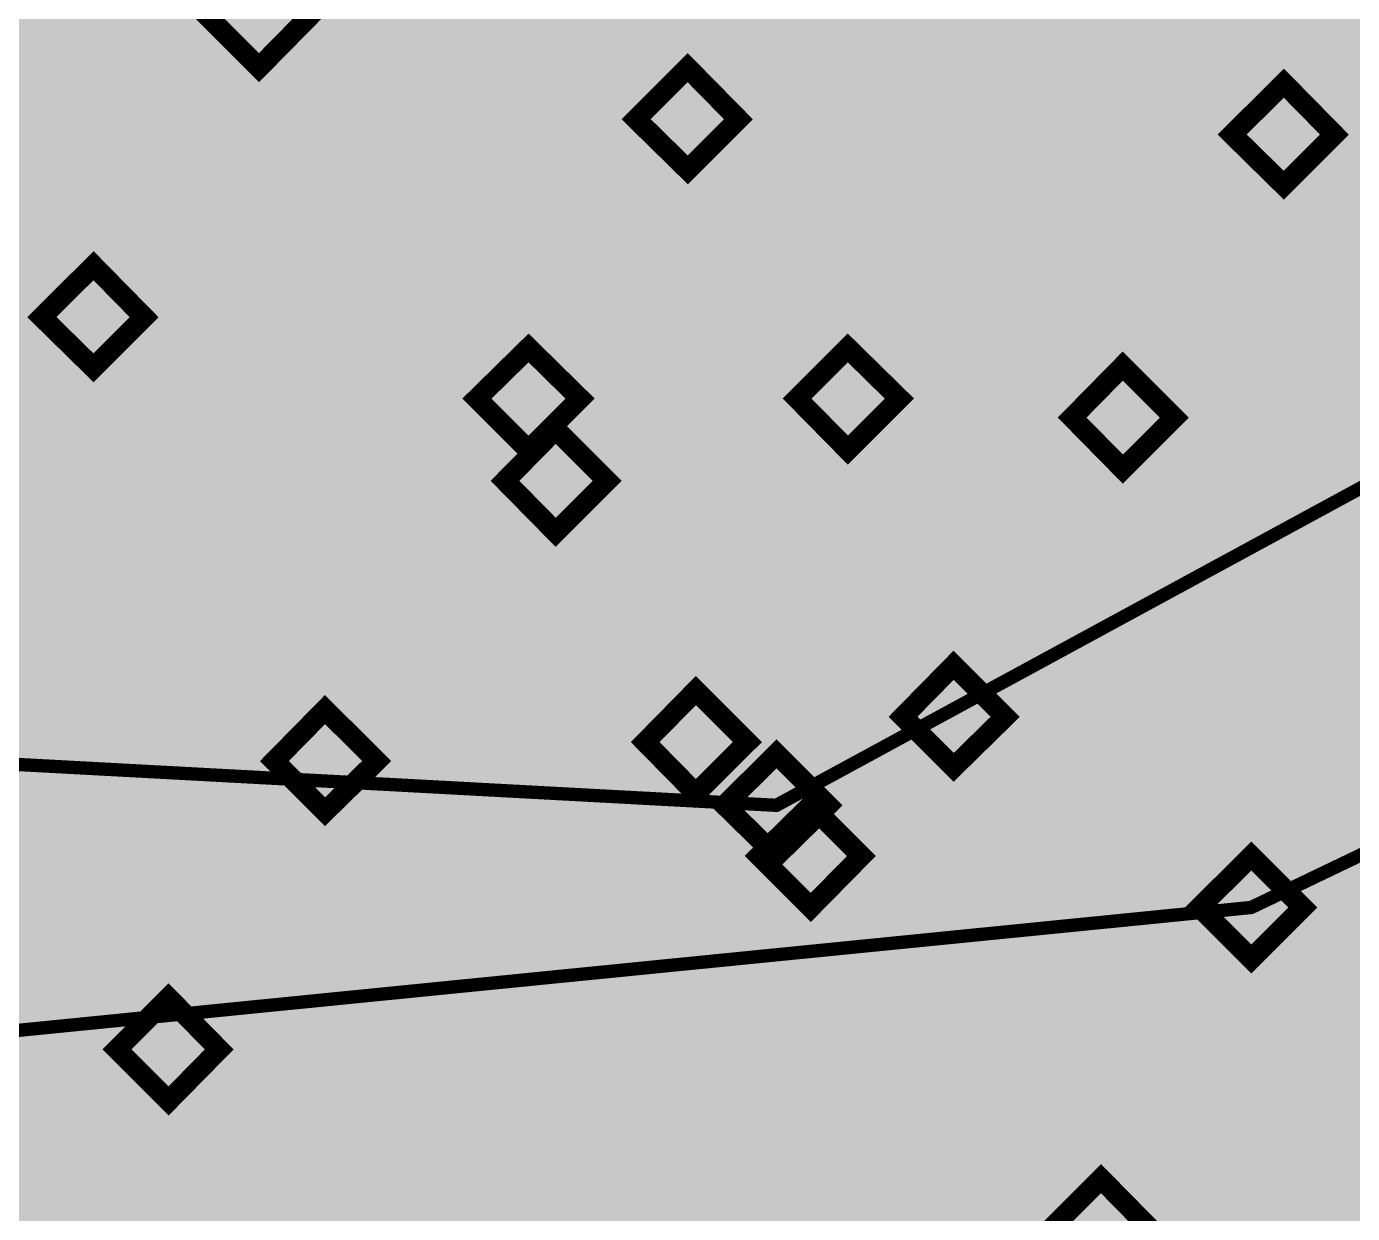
# Model space of a CAD drawing. Header units: millimetres. Extents: x 92 to 588, y 96 to 434.
# Drawn here: x 546.91 to 572.77, y 295.07 to 318.23 of the extents above; entities that cross this region are included whole.
import ezdxf

# ---------------------------------------------------------------- set-up
doc = ezdxf.new("R2010")
doc.units = ezdxf.units.MM
doc.layers.add('H', color=7, linetype='Continuous')
doc.layers.add('P', color=7, linetype='Continuous')

msp = doc.modelspace()

# ---------------------------------------------------------------- hatches: boundary and pattern name
at = {"layer": 'H', "linetype": 'Continuous'}
for points in [[(291.162, 223.903), (291.162, 433.788), (588.166, 433.788), (588.166, 223.903), (291.162, 223.903)], [(551.441, 317.424), (550.436, 318.429), (551.441, 319.417), (552.429, 318.429), (551.441, 317.424)], [(559.802, 315.431), (558.797, 316.419), (559.802, 317.424), (560.79, 316.419), (559.802, 315.431)], [(571.426, 315.131), (570.421, 316.119), (571.426, 317.124), (572.414, 316.119), (571.426, 315.131)], [(549.201, 313.402), (549.131, 313.402), (548.972, 313.42), (548.884, 313.455), (548.813, 313.491), (548.69, 313.579), (548.637, 313.632), (548.566, 313.702), (548.46, 313.896), (548.425, 314.002), (548.39, 314.126), (548.355, 314.408), (548.355, 314.584), (548.355, 314.743), (548.39, 315.06), (548.425, 315.184), (548.46, 315.325), (548.566, 315.554), (548.637, 315.66), (548.707, 315.766), (548.884, 315.907), (549.007, 315.978), (549.113, 316.013), (549.378, 316.083), (549.519, 316.083), (549.589, 316.083), (549.678, 316.066), (549.748, 316.066), (549.801, 316.048), (549.801, 315.713), (549.73, 315.731), (549.66, 315.766), (549.572, 315.784), (549.466, 315.784), (549.378, 315.784), (549.237, 315.748), (549.113, 315.695), (548.99, 315.625), (548.937, 315.572), (548.901, 315.501), (548.813, 315.378), (548.76, 315.219), (548.725, 315.025), (548.707, 314.919), (548.813, 314.743), (548.707, 314.672), (548.707, 314.637), (548.707, 314.602), (548.707, 314.373), (548.725, 314.161), (548.76, 314.073), (548.778, 314.002), (548.849, 313.879), (548.884, 313.826), (548.954, 313.755), (549.043, 313.702), (549.113, 313.685), (549.219, 313.685), (549.307, 313.685), (549.448, 313.738), (549.519, 313.79), (549.554, 313.826), (549.572, 313.861), (549.625, 313.967), (549.678, 314.126), (549.678, 314.267), (549.678, 314.355), (549.66, 314.478), (549.642, 314.549), (549.607, 314.584), (549.554, 314.69), (549.501, 314.725), (549.466, 314.743), (549.395, 314.778), (549.342, 314.796), (549.254, 314.813), (549.166, 314.813), (549.043, 314.813), (548.937, 314.778), (548.813, 314.743), (548.707, 314.919), (548.831, 315.008), (548.954, 315.06), (549.025, 315.078), (549.166, 315.096), (549.254, 315.096), (549.395, 315.096), (549.519, 315.06), (549.572, 315.043), (549.695, 314.99), (549.748, 314.955), (549.819, 314.884), (549.925, 314.761), (549.96, 314.672), (549.995, 314.584), (550.03, 314.39), (550.03, 314.284), (550.03, 314.196), (549.995, 314.002), (549.96, 313.914), (549.925, 313.843), (549.836, 313.702), (549.783, 313.632), (549.73, 313.579), (549.589, 313.491), (549.519, 313.455), (549.448, 313.42), (549.29, 313.402), (549.201, 313.402)], [(551.371, 313.455), (551.371, 314.337), (551.371, 314.619), (551.371, 315.625), (550.489, 314.619), (551.371, 314.619), (551.371, 314.337), (550.224, 314.337), (550.224, 314.708), (551.371, 316.031), (551.688, 316.031), (551.688, 314.619), (552.006, 314.619), (552.006, 314.337), (551.688, 314.337), (551.688, 313.455), (551.371, 313.455)], [(553.593, 313.455), (553.593, 313.72), (554.052, 313.72), (554.052, 315.448), (553.593, 315.448), (553.593, 315.678), (553.717, 315.678), (553.911, 315.713), (553.981, 315.748), (554.017, 315.784), (554.07, 315.837), (554.105, 315.942), (554.123, 316.048), (554.387, 316.048), (554.387, 313.72), (554.846, 313.72), (554.846, 313.455), (553.593, 313.455)], [(555.71, 313.402), (555.64, 313.402), (555.551, 313.42), (555.481, 313.438), (555.481, 313.773), (555.551, 313.738), (555.64, 313.72), (555.728, 313.702), (555.834, 313.702), (555.904, 313.702), (556.063, 313.72), (556.186, 313.79), (556.31, 313.861), (556.363, 313.914), (556.398, 313.984), (556.486, 314.108), (556.539, 314.267), (556.574, 314.461), (556.574, 314.567), (556.486, 314.743), (556.574, 314.813), (556.592, 314.884), (556.592, 314.919), (556.592, 315.096), (556.557, 315.307), (556.539, 315.396), (556.521, 315.484), (556.451, 315.607), (556.398, 315.66), (556.363, 315.695), (556.292, 315.748), (556.257, 315.766), (556.169, 315.801), (556.08, 315.801), (555.975, 315.801), (555.851, 315.748), (555.781, 315.678), (555.745, 315.643), (555.71, 315.607), (555.657, 315.519), (555.622, 315.343), (555.622, 315.202), (555.622, 315.131), (555.64, 314.99), (555.657, 314.937), (555.675, 314.884), (555.745, 314.796), (555.798, 314.761), (555.816, 314.725), (555.904, 314.69), (555.939, 314.69), (556.028, 314.672), (556.116, 314.672), (556.239, 314.672), (556.363, 314.708), (556.486, 314.743), (556.574, 314.567), (556.451, 314.478), (556.31, 314.425), (556.257, 314.408), (556.116, 314.39), (556.045, 314.373), (555.904, 314.39), (555.781, 314.408), (555.728, 314.425), (555.604, 314.496), (555.534, 314.531), (555.481, 314.584), (555.375, 314.725), (555.34, 314.796), (555.304, 314.884), (555.269, 315.078), (555.269, 315.202), (555.269, 315.29), (555.304, 315.466), (555.322, 315.554), (555.357, 315.643), (555.445, 315.784), (555.498, 315.837), (555.551, 315.889), (555.692, 315.995), (555.763, 316.013), (555.851, 316.048), (556.01, 316.083), (556.169, 316.083), (556.327, 316.048), (556.398, 316.031), (556.469, 315.995), (556.61, 315.907), (556.663, 315.854), (556.715, 315.784), (556.821, 315.59), (556.857, 315.484), (556.892, 315.36), (556.927, 315.06), (556.945, 314.902), (556.927, 314.743), (556.892, 314.425), (556.874, 314.284), (556.821, 314.143), (556.715, 313.914), (556.645, 313.808), (556.574, 313.72), (556.398, 313.561), (556.292, 313.508), (556.186, 313.455), (555.922, 313.402), (555.781, 313.402), (555.71, 313.402)], [(569.627, 313.103), (569.539, 313.103), (569.38, 313.12), (569.31, 313.155), (569.239, 313.191), (569.116, 313.279), (569.063, 313.332), (568.992, 313.402), (568.886, 313.596), (568.851, 313.702), (568.816, 313.826), (568.78, 314.108), (568.763, 314.284), (568.78, 314.443), (568.816, 314.761), (568.833, 314.884), (568.886, 315.025), (568.992, 315.254), (569.045, 315.36), (569.133, 315.466), (569.31, 315.607), (569.415, 315.678), (569.521, 315.731), (569.786, 315.784), (569.927, 315.784), (570.015, 315.784), (570.086, 315.766), (570.156, 315.766), (570.227, 315.748), (570.227, 315.413), (570.156, 315.431), (570.068, 315.466), (569.98, 315.484), (569.874, 315.484), (569.804, 315.484), (569.662, 315.448), (569.521, 315.396), (569.415, 315.325), (569.363, 315.272), (569.31, 315.202), (569.239, 315.078), (569.169, 314.919), (569.133, 314.725), (569.133, 314.619), (569.239, 314.443), (569.133, 314.373), (569.116, 314.337), (569.116, 314.302), (569.116, 314.214), (569.116, 314.073), (569.151, 313.861), (569.169, 313.773), (569.204, 313.702), (569.257, 313.579), (569.31, 313.526), (569.38, 313.455), (569.451, 313.402), (569.539, 313.385), (569.627, 313.385), (569.733, 313.385), (569.856, 313.438), (569.927, 313.491), (569.962, 313.526), (569.998, 313.561), (570.05, 313.667), (570.086, 313.826), (570.086, 313.967), (570.086, 314.055), (570.068, 314.178), (570.05, 314.249), (570.033, 314.284), (569.962, 314.39), (569.909, 314.425), (569.874, 314.443), (569.804, 314.496), (569.768, 314.496), (569.68, 314.514), (569.592, 314.514), (569.468, 314.514), (569.345, 314.478), (569.239, 314.443), (569.133, 314.619), (569.257, 314.708), (569.38, 314.761), (569.451, 314.778), (569.592, 314.796), (569.662, 314.796), (569.804, 314.796), (569.927, 314.761), (569.98, 314.743), (570.103, 314.69), (570.174, 314.655), (570.227, 314.584), (570.333, 314.461), (570.386, 314.373), (570.403, 314.284), (570.439, 314.09), (570.439, 313.896), (570.403, 313.702), (570.386, 313.614), (570.35, 313.543), (570.262, 313.402), (570.139, 313.279), (570.015, 313.191), (569.945, 313.155), (569.874, 313.12), (569.715, 313.103), (569.627, 313.103)], [(571.779, 313.155), (571.779, 314.037), (571.779, 314.32), (571.779, 315.325), (570.915, 314.32), (571.779, 314.32), (571.779, 314.037), (570.633, 314.037), (570.633, 314.408), (571.797, 315.731), (572.114, 315.731), (572.114, 314.32), (572.414, 314.32), (572.414, 314.037), (572.114, 314.037), (572.114, 313.155), (571.779, 313.155)], [(558.585, 312.944), (558.497, 312.944), (558.338, 312.979), (558.268, 312.997), (558.197, 313.032), (558.056, 313.12), (558.003, 313.173), (557.95, 313.244), (557.844, 313.438), (557.791, 313.561), (557.756, 313.667), (557.721, 313.967), (557.721, 314.126), (557.721, 314.302), (557.756, 314.602), (557.791, 314.743), (557.827, 314.866), (557.933, 315.113), (558.003, 315.219), (558.074, 315.307), (558.268, 315.466), (558.374, 315.519), (558.479, 315.572), (558.744, 315.625), (558.885, 315.625), (558.973, 315.625), (559.044, 315.625), (559.114, 315.607), (559.185, 315.59), (559.185, 315.254), (559.114, 315.29), (559.026, 315.307), (558.938, 315.325), (558.832, 315.325), (558.762, 315.325), (558.603, 315.307), (558.479, 315.254), (558.374, 315.166), (558.321, 315.113), (558.268, 315.06), (558.18, 314.919), (558.127, 314.761), (558.091, 314.567), (558.074, 314.461), (558.197, 314.284), (558.074, 314.214), (558.074, 314.178), (558.074, 314.143), (558.074, 313.932), (558.109, 313.702), (558.127, 313.632), (558.162, 313.543), (558.215, 313.42), (558.25, 313.367), (558.338, 313.297), (558.409, 313.261), (558.497, 313.226), (558.585, 313.226), (558.673, 313.226), (558.815, 313.279), (558.885, 313.332), (558.92, 313.367), (558.956, 313.42), (558.991, 313.508), (559.044, 313.685), (559.044, 313.826), (559.044, 313.896), (559.026, 314.037), (559.009, 314.09), (558.991, 314.143), (558.92, 314.231), (558.867, 314.267), (558.832, 314.302), (558.762, 314.337), (558.726, 314.337), (558.638, 314.355), (558.55, 314.355), (558.426, 314.355), (558.303, 314.32), (558.197, 314.284), (558.074, 314.461), (558.197, 314.549), (558.338, 314.602), (558.391, 314.619), (558.55, 314.637), (558.62, 314.655), (558.762, 314.637), (558.885, 314.619), (558.938, 314.602), (559.061, 314.531), (559.114, 314.496), (559.185, 314.443), (559.291, 314.302), (559.326, 314.214), (559.361, 314.143), (559.397, 313.949), (559.397, 313.843), (559.397, 313.738), (559.361, 313.561), (559.326, 313.473), (559.308, 313.385), (559.203, 313.244), (559.15, 313.191), (559.097, 313.12), (558.973, 313.032), (558.903, 312.997), (558.832, 312.979), (558.673, 312.944), (558.585, 312.944)], [(560.296, 312.944), (560.102, 312.961), (560.014, 312.997), (559.838, 313.032), (559.696, 313.103), (559.696, 313.473), (559.838, 313.385), (560.014, 313.314), (560.102, 313.279), (560.279, 313.244), (560.384, 313.244), (560.49, 313.244), (560.596, 313.279), (560.649, 313.297), (560.737, 313.349), (560.772, 313.385), (560.825, 313.473), (560.878, 313.561), (560.896, 313.596), (560.914, 313.72), (560.914, 313.79), (560.914, 313.861), (560.896, 313.967), (560.861, 314.02), (560.843, 314.055), (560.79, 314.126), (560.755, 314.161), (560.684, 314.214), (560.578, 314.231), (560.473, 314.249), (560.367, 314.249), (560.226, 314.249), (560.226, 314.549), (560.331, 314.549), (560.455, 314.549), (560.631, 314.602), (560.72, 314.655), (560.755, 314.69), (560.808, 314.743), (560.861, 314.866), (560.861, 314.972), (560.861, 315.025), (560.843, 315.113), (560.808, 315.184), (560.755, 315.237), (560.72, 315.254), (560.649, 315.29), (560.578, 315.325), (560.49, 315.325), (560.402, 315.343), (560.314, 315.325), (560.226, 315.307), (560.137, 315.29), (560.032, 315.254), (559.961, 315.219), (559.89, 315.184), (559.838, 315.149), (559.785, 315.113), (559.767, 315.484), (559.89, 315.537), (560.067, 315.59), (560.173, 315.607), (560.349, 315.625), (560.437, 315.643), (560.614, 315.625), (560.737, 315.607), (560.808, 315.572), (560.931, 315.519), (560.984, 315.484), (561.037, 315.448), (561.125, 315.343), (561.16, 315.29), (561.178, 315.219), (561.213, 315.096), (561.213, 315.008), (561.213, 314.902), (561.143, 314.725), (561.072, 314.637), (561.002, 314.567), (560.825, 314.461), (560.737, 314.425), (560.825, 314.39), (560.914, 314.355), (561.002, 314.302), (561.09, 314.249), (561.125, 314.196), (561.178, 314.108), (561.231, 313.984), (561.266, 313.843), (561.266, 313.773), (561.266, 313.685), (561.231, 313.508), (561.196, 313.438), (561.178, 313.367), (561.09, 313.244), (561.037, 313.191), (560.966, 313.12), (560.843, 313.032), (560.755, 312.997), (560.684, 312.979), (560.49, 312.944), (560.402, 312.944), (560.296, 312.944)], [(562.889, 312.997), (564.071, 315.272), (562.748, 315.272), (562.748, 315.59), (564.388, 315.59), (564.388, 315.202), (563.26, 312.997), (562.889, 312.997)], [(565.517, 312.944), (565.429, 312.944), (565.27, 312.979), (565.2, 312.997), (565.129, 313.032), (565.006, 313.12), (564.953, 313.173), (564.882, 313.244), (564.776, 313.438), (564.741, 313.561), (564.706, 313.667), (564.671, 313.967), (564.671, 314.126), (564.671, 314.302), (564.706, 314.602), (564.741, 314.743), (564.776, 314.866), (564.882, 315.113), (564.953, 315.219), (565.023, 315.307), (565.2, 315.466), (565.306, 315.519), (565.429, 315.572), (565.676, 315.625), (565.817, 315.625), (565.905, 315.625), (565.976, 315.625), (566.064, 315.607), (566.117, 315.59), (566.117, 315.254), (566.046, 315.29), (565.958, 315.307), (565.87, 315.325), (565.782, 315.325), (565.694, 315.325), (565.553, 315.307), (565.411, 315.254), (565.306, 315.166), (565.253, 315.113), (565.2, 315.06), (565.129, 314.919), (565.076, 314.761), (565.023, 314.567), (565.023, 314.461), (565.129, 314.284), (565.023, 314.214), (565.023, 314.178), (565.006, 314.143), (565.006, 313.932), (565.041, 313.702), (565.059, 313.632), (565.094, 313.543), (565.165, 313.42), (565.2, 313.367), (565.27, 313.297), (565.341, 313.261), (565.429, 313.226), (565.517, 313.226), (565.623, 313.226), (565.747, 313.279), (565.817, 313.332), (565.852, 313.367), (565.888, 313.42), (565.941, 313.508), (565.976, 313.685), (565.994, 313.826), (565.994, 313.896), (565.958, 314.037), (565.941, 314.09), (565.923, 314.143), (565.852, 314.231), (565.817, 314.267), (565.782, 314.302), (565.694, 314.337), (565.658, 314.337), (565.57, 314.355), (565.482, 314.355), (565.359, 314.355), (565.253, 314.32), (565.129, 314.284), (565.023, 314.461), (565.147, 314.549), (565.27, 314.602), (565.341, 314.619), (565.482, 314.637), (565.553, 314.655), (565.694, 314.637), (565.817, 314.619), (565.87, 314.602), (565.994, 314.531), (566.064, 314.496), (566.135, 314.443), (566.24, 314.302), (566.276, 314.214), (566.293, 314.143), (566.329, 313.949), (566.346, 313.843), (566.329, 313.738), (566.311, 313.561), (566.276, 313.473), (566.24, 313.385), (566.152, 313.244), (566.099, 313.191), (566.029, 313.12), (565.905, 313.032), (565.835, 312.997), (565.764, 312.979), (565.605, 312.944), (565.517, 312.944)], [(552.429, 313.455), (552.429, 313.949), (552.835, 313.949), (552.835, 313.455), (552.429, 313.455)], [(548.214, 311.568), (547.208, 312.556), (548.214, 313.561), (549.201, 312.556), (548.214, 311.568)], [(561.795, 312.997), (561.795, 313.491), (562.219, 313.491), (562.219, 312.997), (561.795, 312.997)], [(556.698, 309.963), (555.692, 310.968), (556.698, 311.956), (557.703, 310.968), (556.698, 309.963)], [(562.924, 309.963), (561.937, 310.968), (562.924, 311.956), (563.93, 310.968), (562.924, 309.963)], [(568.287, 309.592), (567.299, 310.598), (568.287, 311.603), (569.292, 310.598), (568.287, 309.592)], [(557.227, 308.358), (556.239, 309.363), (557.227, 310.368), (558.232, 309.363), (557.227, 308.358)], [(549.342, 305.888), (549.272, 305.888), (549.113, 305.906), (549.025, 305.941), (548.954, 305.976), (548.831, 306.065), (548.778, 306.118), (548.707, 306.188), (548.619, 306.382), (548.566, 306.488), (548.531, 306.611), (548.496, 306.911), (548.496, 307.07), (548.496, 307.229), (548.531, 307.546), (548.566, 307.687), (548.602, 307.811), (548.707, 308.04), (548.778, 308.146), (548.849, 308.252), (549.025, 308.393), (549.148, 308.463), (549.254, 308.516), (549.519, 308.569), (549.66, 308.569), (549.73, 308.569), (549.819, 308.552), (549.889, 308.552), (549.942, 308.534), (549.942, 308.199), (549.872, 308.234), (549.801, 308.252), (549.713, 308.269), (549.607, 308.269), (549.536, 308.269), (549.378, 308.234), (549.254, 308.181), (549.131, 308.111), (549.078, 308.058), (549.043, 307.987), (548.954, 307.864), (548.901, 307.705), (548.866, 307.511), (548.849, 307.405), (548.954, 307.229), (548.849, 307.158), (548.849, 307.123), (548.849, 307.088), (548.849, 306.858), (548.866, 306.647), (548.901, 306.558), (548.919, 306.488), (548.99, 306.364), (549.025, 306.312), (549.095, 306.241), (549.184, 306.206), (549.254, 306.17), (549.36, 306.17), (549.448, 306.17), (549.589, 306.223), (549.66, 306.276), (549.695, 306.312), (549.713, 306.347), (549.766, 306.453), (549.819, 306.611), (549.819, 306.753), (549.819, 306.841), (549.801, 306.964), (549.783, 307.035), (549.748, 307.088), (549.695, 307.176), (549.642, 307.211), (549.607, 307.229), (549.536, 307.282), (549.484, 307.282), (549.395, 307.299), (549.307, 307.299), (549.184, 307.299), (549.078, 307.264), (548.954, 307.229), (548.849, 307.405), (548.972, 307.493), (549.095, 307.546), (549.166, 307.564), (549.307, 307.582), (549.395, 307.582), (549.536, 307.582), (549.66, 307.564), (549.713, 307.546), (549.836, 307.476), (549.889, 307.44), (549.96, 307.37), (550.066, 307.246), (550.101, 307.158), (550.136, 307.07), (550.171, 306.876), (550.171, 306.77), (550.171, 306.682), (550.136, 306.488), (550.101, 306.4), (550.066, 306.329), (549.977, 306.188), (549.925, 306.118), (549.872, 306.065), (549.73, 305.976), (549.66, 305.941), (549.589, 305.923), (549.431, 305.888), (549.342, 305.888)], [(551.512, 305.941), (551.512, 306.823), (551.512, 307.105), (551.512, 308.111), (550.63, 307.105), (551.512, 307.105), (551.512, 306.823), (550.365, 306.823), (550.365, 307.193), (551.512, 308.516), (551.847, 308.516), (551.847, 307.105), (552.147, 307.105), (552.147, 306.823), (551.847, 306.823), (551.847, 305.941), (551.512, 305.941)], [(554.211, 305.871), (554.034, 305.906), (553.964, 305.941), (553.876, 305.959), (553.752, 306.047), (553.699, 306.1), (553.646, 306.153), (553.558, 306.276), (553.505, 306.417), (553.47, 306.576), (553.47, 306.647), (553.47, 306.753), (553.523, 306.947), (553.576, 307.035), (553.646, 307.123), (553.805, 307.264), (553.911, 307.317), (554.052, 307.176), (553.929, 307.052), (553.893, 306.999), (553.858, 306.929), (553.823, 306.77), (553.823, 306.682), (553.823, 306.558), (553.893, 306.364), (553.964, 306.294), (554.034, 306.223), (554.211, 306.135), (554.317, 306.135), (554.422, 306.135), (554.599, 306.206), (554.669, 306.259), (554.722, 306.329), (554.793, 306.506), (554.793, 306.629), (554.793, 306.7), (554.758, 306.823), (554.74, 306.876), (554.705, 306.929), (554.581, 307.017), (554.493, 307.07), (554.422, 307.105), (554.334, 307.141), (554.228, 307.176), (554.123, 307.229), (554.052, 307.176), (553.911, 307.317), (553.823, 307.388), (553.682, 307.511), (553.629, 307.564), (553.576, 307.634), (553.54, 307.793), (553.523, 307.899), (553.54, 307.97), (553.558, 308.111), (553.611, 308.217), (553.699, 308.34), (553.752, 308.375), (553.805, 308.428), (553.929, 308.499), (554.07, 308.552), (554.228, 308.569), (554.317, 308.587), (554.405, 308.569), (554.564, 308.552), (554.705, 308.499), (554.828, 308.446), (554.934, 308.34), (555.005, 308.234), (555.057, 308.128), (555.093, 307.987), (555.093, 307.917), (555.075, 307.828), (555.04, 307.67), (554.987, 307.582), (554.934, 307.493), (554.793, 307.37), (554.687, 307.317), (554.564, 307.458), (554.669, 307.582), (554.687, 307.634), (554.722, 307.705), (554.74, 307.846), (554.74, 307.917), (554.74, 308.005), (554.687, 308.146), (554.634, 308.199), (554.599, 308.234), (554.528, 308.287), (554.405, 308.322), (554.317, 308.322), (554.211, 308.322), (554.07, 308.269), (553.999, 308.217), (553.964, 308.199), (553.929, 308.128), (553.876, 308.023), (553.876, 307.934), (553.876, 307.881), (553.911, 307.776), (553.946, 307.723), (553.981, 307.67), (554.07, 307.599), (554.123, 307.564), (554.281, 307.476), (554.387, 307.423), (554.493, 307.405), (554.564, 307.458), (554.687, 307.317), (554.81, 307.246), (554.969, 307.123), (555.04, 307.052), (555.093, 306.964), (555.146, 306.77), (555.146, 306.664), (555.146, 306.576), (555.128, 306.417), (555.057, 306.276), (554.969, 306.153), (554.916, 306.1), (554.846, 306.047), (554.722, 305.959), (554.564, 305.906), (554.405, 305.871), (554.211, 305.871)], [(556.186, 305.888), (555.992, 305.888), (555.816, 305.923), (555.64, 305.959), (555.498, 306.029), (555.498, 306.4), (555.569, 306.364), (555.64, 306.329), (555.71, 306.294), (555.798, 306.259), (555.904, 306.223), (555.992, 306.206), (556.08, 306.188), (556.186, 306.188), (556.292, 306.188), (556.38, 306.223), (556.433, 306.241), (556.521, 306.294), (556.557, 306.347), (556.61, 306.417), (556.663, 306.523), (556.68, 306.629), (556.68, 306.753), (556.68, 306.823), (556.663, 306.947), (556.645, 306.982), (556.627, 307.035), (556.574, 307.105), (556.539, 307.123), (556.504, 307.158), (556.416, 307.211), (556.363, 307.229), (556.239, 307.246), (556.116, 307.246), (555.975, 307.246), (555.834, 307.229), (555.71, 307.211), (555.604, 307.193), (555.604, 308.516), (557.033, 308.516), (557.033, 308.217), (555.939, 308.217), (555.939, 307.529), (556.01, 307.529), (556.133, 307.546), (556.169, 307.546), (556.363, 307.529), (556.504, 307.511), (556.574, 307.493), (556.715, 307.423), (556.768, 307.388), (556.839, 307.335), (556.927, 307.211), (556.98, 307.141), (556.998, 307.07), (557.033, 306.876), (557.033, 306.664), (557.015, 306.488), (556.98, 306.417), (556.945, 306.329), (556.874, 306.188), (556.821, 306.135), (556.751, 306.082), (556.627, 305.976), (556.539, 305.941), (556.451, 305.923), (556.275, 305.888), (556.186, 305.888)], [(565.994, 305.606), (565.905, 305.606), (565.747, 305.641), (565.676, 305.659), (565.605, 305.694), (565.482, 305.782), (565.429, 305.835), (565.359, 305.906), (565.253, 306.1), (565.217, 306.206), (565.182, 306.329), (565.147, 306.629), (565.147, 306.947), (565.182, 307.264), (565.217, 307.405), (565.253, 307.529), (565.359, 307.776), (565.429, 307.864), (565.5, 307.97), (565.676, 308.111), (565.782, 308.181), (565.905, 308.234), (566.152, 308.287), (566.293, 308.287), (566.382, 308.287), (566.47, 308.287), (566.54, 308.269), (566.593, 308.252), (566.593, 307.917), (566.523, 307.952), (566.435, 307.97), (566.346, 307.987), (566.258, 307.987), (566.17, 307.987), (566.029, 307.952), (565.905, 307.899), (565.782, 307.828), (565.729, 307.776), (565.676, 307.723), (565.605, 307.582), (565.553, 307.423), (565.5, 307.229), (565.5, 307.123), (565.605, 306.947), (565.5, 306.876), (565.5, 306.841), (565.482, 306.77), (565.482, 306.717), (565.5, 306.576), (565.517, 306.364), (565.535, 306.276), (565.57, 306.206), (565.641, 306.082), (565.676, 306.029), (565.747, 305.959), (565.835, 305.923), (565.905, 305.888), (565.994, 305.888), (566.099, 305.888), (566.223, 305.941), (566.311, 305.994), (566.329, 306.029), (566.364, 306.065), (566.417, 306.17), (566.452, 306.329), (566.47, 306.47), (566.47, 306.558), (566.435, 306.682), (566.417, 306.753), (566.399, 306.805), (566.329, 306.894), (566.293, 306.929), (566.258, 306.964), (566.17, 306.999), (566.135, 306.999), (566.046, 307.017), (565.958, 307.017), (565.835, 307.017), (565.729, 306.982), (565.605, 306.947), (565.5, 307.123), (565.623, 307.211), (565.747, 307.264), (565.817, 307.282), (565.958, 307.299), (566.029, 307.299), (566.188, 307.299), (566.293, 307.282), (566.364, 307.264), (566.47, 307.193), (566.54, 307.158), (566.611, 307.088), (566.717, 306.964), (566.752, 306.876), (566.787, 306.788), (566.823, 306.594), (566.823, 306.488), (566.823, 306.4), (566.787, 306.206), (566.752, 306.118), (566.717, 306.047), (566.629, 305.906), (566.576, 305.835), (566.523, 305.782), (566.382, 305.694), (566.311, 305.659), (566.24, 305.641), (566.082, 305.606), (565.994, 305.606)], [(567.828, 305.606), (567.652, 305.606), (567.475, 305.641), (567.299, 305.694), (567.158, 305.747), (567.158, 306.118), (567.228, 306.082), (567.299, 306.047), (567.369, 306.012), (567.458, 305.976), (567.563, 305.941), (567.652, 305.923), (567.74, 305.906), (567.846, 305.906), (567.934, 305.906), (568.04, 305.941), (568.093, 305.959), (568.181, 306.012), (568.216, 306.065), (568.269, 306.135), (568.304, 306.241), (568.34, 306.347), (568.34, 306.47), (568.34, 306.541), (568.322, 306.664), (568.304, 306.7), (568.287, 306.753), (568.234, 306.823), (568.198, 306.858), (568.163, 306.876), (568.075, 306.929), (568.022, 306.947), (567.899, 306.964), (567.775, 306.964), (567.634, 306.964), (567.493, 306.947), (567.352, 306.929), (567.264, 306.911), (567.264, 308.234), (568.675, 308.234), (568.675, 307.934), (567.599, 307.934), (567.599, 307.246), (567.652, 307.246), (567.775, 307.264), (567.828, 307.264), (568.022, 307.264), (568.163, 307.229), (568.234, 307.211), (568.357, 307.141), (568.428, 307.105), (568.498, 307.052), (568.586, 306.929), (568.622, 306.858), (568.657, 306.788), (568.692, 306.594), (568.692, 306.47), (568.692, 306.382), (568.657, 306.206), (568.639, 306.135), (568.604, 306.047), (568.516, 305.906), (568.463, 305.853), (568.41, 305.8), (568.269, 305.712), (568.198, 305.677), (568.11, 305.641), (567.934, 305.606), (567.828, 305.606)], [(570.95, 305.606), (570.844, 305.606), (570.668, 305.641), (570.509, 305.729), (570.386, 305.853), (570.333, 305.923), (570.28, 306.012), (570.209, 306.223), (570.156, 306.488), (570.139, 306.77), (570.139, 307.123), (570.156, 307.423), (570.209, 307.67), (570.28, 307.881), (570.333, 307.97), (570.386, 308.04), (570.509, 308.164), (570.668, 308.252), (570.862, 308.287), (570.95, 308.287), (570.95, 308.005), (570.88, 308.005), (570.774, 307.97), (570.721, 307.934), (570.668, 307.899), (570.597, 307.793), (570.58, 307.74), (570.544, 307.67), (570.509, 307.493), (570.509, 307.405), (570.491, 307.193), (570.491, 306.947), (570.491, 306.682), (570.491, 306.488), (570.509, 306.4), (570.544, 306.241), (570.58, 306.17), (570.597, 306.1), (570.668, 305.994), (570.721, 305.959), (570.756, 305.923), (570.88, 305.888), (571.021, 305.888), (571.144, 305.923), (571.197, 305.959), (571.232, 305.994), (571.303, 306.1), (571.338, 306.153), (571.356, 306.223), (571.391, 306.382), (571.409, 306.488), (571.426, 306.7), (571.426, 306.947), (571.426, 307.193), (571.409, 307.405), (571.391, 307.511), (571.356, 307.67), (571.338, 307.74), (571.303, 307.793), (571.232, 307.899), (571.197, 307.934), (571.144, 307.97), (571.021, 308.005), (570.95, 308.005), (570.95, 308.287), (571.056, 308.287), (571.25, 308.252), (571.409, 308.164), (571.532, 308.04), (571.585, 307.952), (571.638, 307.864), (571.709, 307.652), (571.761, 307.405), (571.779, 307.105), (571.779, 306.947), (571.779, 306.77), (571.761, 306.47), (571.709, 306.223), (571.638, 306.012), (571.585, 305.923), (571.532, 305.853), (571.391, 305.729), (571.25, 305.641), (571.056, 305.606), (570.95, 305.606)], [(572.943, 305.606), (572.855, 305.606), (572.696, 305.641), (572.626, 305.659), (572.555, 305.694), (572.414, 305.782), (572.361, 305.835), (572.308, 305.906), (572.202, 306.1), (572.15, 306.206), (572.114, 306.329), (572.079, 306.629), (572.079, 306.788), (572.079, 306.947), (572.114, 307.264), (572.15, 307.405), (572.185, 307.529), (572.291, 307.776), (572.361, 307.864), (572.432, 307.97), (572.626, 308.111), (572.732, 308.181), (572.837, 308.234), (573.102, 308.287), (573.243, 308.287), (573.331, 308.287), (573.402, 308.287), (573.472, 308.269), (573.525, 308.252), (573.525, 307.917), (573.472, 307.952), (573.384, 307.97), (573.296, 307.987), (573.19, 307.987), (573.12, 307.987), (572.961, 307.952), (572.837, 307.899), (572.714, 307.828), (572.679, 307.776), (572.626, 307.723), (572.538, 307.582), (572.485, 307.423), (572.449, 307.229), (572.432, 307.123), (572.555, 306.947), (572.432, 306.876), (572.432, 306.841), (572.432, 306.77), (572.432, 306.717), (572.432, 306.576), (572.449, 306.364), (572.485, 306.276), (572.502, 306.206), (572.573, 306.082), (572.608, 306.029), (572.696, 305.959), (572.767, 305.923), (572.855, 305.888), (572.943, 305.888), (573.031, 305.888), (573.173, 305.941), (573.243, 305.994), (573.278, 306.029), (573.314, 306.065), (573.349, 306.17), (573.402, 306.329), (573.402, 306.47), (573.402, 306.558), (573.384, 306.682), (573.367, 306.753), (573.331, 306.805), (573.278, 306.894), (573.225, 306.929), (573.19, 306.964), (573.12, 306.999), (573.067, 306.999), (572.996, 307.017), (572.89, 307.017), (572.785, 307.017), (572.661, 306.982), (572.555, 306.947), (572.432, 307.123), (572.555, 307.211), (572.696, 307.264), (572.749, 307.282), (572.89, 307.299), (572.979, 307.299), (573.12, 307.299), (573.243, 307.282), (573.296, 307.264), (573.42, 307.193), (573.472, 307.158), (573.543, 307.088), (573.649, 306.964), (573.684, 306.876), (573.719, 306.788), (573.755, 306.594), (573.755, 306.488), (573.755, 306.4), (573.719, 306.206), (573.684, 306.118), (573.649, 306.047), (573.561, 305.906), (573.508, 305.835), (573.455, 305.782), (573.331, 305.694), (573.261, 305.659), (573.173, 305.641), (573.014, 305.606), (572.943, 305.606)], [(552.57, 305.941), (552.57, 306.435), (552.976, 306.435), (552.976, 305.941), (552.57, 305.941)], [(569.221, 305.659), (569.221, 306.153), (569.627, 306.153), (569.627, 305.659), (569.221, 305.659)], [(564.988, 303.772), (564, 304.759), (564.988, 305.765), (565.994, 304.759), (564.988, 303.772)], [(559.961, 303.26), (558.973, 304.265), (559.961, 305.271), (560.966, 304.265), (559.961, 303.26)], [(552.729, 302.907), (551.741, 303.895), (552.729, 304.9), (553.735, 303.895), (552.729, 302.907)], [(561.531, 302.043), (560.525, 303.031), (561.531, 304.036), (562.536, 303.031), (561.531, 302.043)], [(552.076, 300.791), (551.988, 300.791), (551.83, 300.826), (551.759, 300.843), (551.688, 300.879), (551.565, 300.967), (551.512, 301.02), (551.441, 301.09), (551.336, 301.284), (551.3, 301.39), (551.265, 301.514), (551.23, 301.814), (551.23, 301.972), (551.23, 302.131), (551.265, 302.449), (551.3, 302.59), (551.336, 302.713), (551.441, 302.96), (551.512, 303.048), (551.583, 303.154), (551.759, 303.295), (551.865, 303.366), (551.988, 303.419), (552.235, 303.472), (552.394, 303.472), (552.465, 303.472), (552.553, 303.472), (552.623, 303.454), (552.676, 303.436), (552.676, 303.101), (552.606, 303.137), (552.535, 303.154), (552.429, 303.172), (552.341, 303.172), (552.253, 303.172), (552.112, 303.137), (551.988, 303.084), (551.865, 303.013), (551.812, 302.96), (551.777, 302.907), (551.688, 302.766), (551.635, 302.607), (551.6, 302.413), (551.583, 302.308), (551.688, 302.131), (551.583, 302.061), (551.583, 302.025), (551.583, 301.99), (551.583, 301.902), (551.583, 301.761), (551.6, 301.549), (551.635, 301.461), (551.653, 301.39), (551.724, 301.267), (551.759, 301.214), (551.83, 301.143), (551.918, 301.108), (551.988, 301.073), (552.076, 301.073), (552.182, 301.073), (552.306, 301.126), (552.394, 301.179), (552.429, 301.214), (552.447, 301.249), (552.5, 301.355), (552.553, 301.514), (552.553, 301.655), (552.553, 301.743), (552.535, 301.867), (552.517, 301.937), (552.482, 301.99), (552.412, 302.078), (552.376, 302.113), (552.341, 302.149), (552.27, 302.184), (552.218, 302.184), (552.129, 302.202), (552.041, 302.202), (551.918, 302.202), (551.812, 302.166), (551.688, 302.131), (551.583, 302.308), (551.706, 302.396), (551.83, 302.449), (551.9, 302.466), (552.041, 302.484), (552.112, 302.484), (552.27, 302.484), (552.376, 302.466), (552.447, 302.449), (552.553, 302.378), (552.623, 302.343), (552.694, 302.272), (552.8, 302.149), (552.835, 302.061), (552.87, 301.972), (552.905, 301.778), (552.905, 301.673), (552.905, 301.584), (552.87, 301.39), (552.835, 301.302), (552.8, 301.232), (552.711, 301.09), (552.659, 301.02), (552.606, 300.967), (552.465, 300.879), (552.394, 300.843), (552.323, 300.826), (552.165, 300.791), (552.076, 300.791)], [(553.911, 300.791), (553.735, 300.791), (553.558, 300.826), (553.382, 300.879), (553.241, 300.932), (553.241, 301.302), (553.311, 301.267), (553.382, 301.232), (553.452, 301.196), (553.54, 301.161), (553.646, 301.126), (553.735, 301.108), (553.823, 301.09), (553.929, 301.09), (554.034, 301.09), (554.123, 301.126), (554.175, 301.143), (554.264, 301.196), (554.299, 301.249), (554.352, 301.32), (554.387, 301.426), (554.422, 301.531), (554.422, 301.655), (554.422, 301.725), (554.405, 301.849), (554.387, 301.884), (554.37, 301.937), (554.317, 302.008), (554.281, 302.043), (554.246, 302.061), (554.158, 302.113), (554.105, 302.131), (553.981, 302.149), (553.858, 302.149), (553.717, 302.149), (553.576, 302.131), (553.435, 302.113), (553.346, 302.096), (553.346, 303.419), (554.758, 303.419), (554.758, 303.119), (553.682, 303.119), (553.682, 302.431), (553.752, 302.431), (553.858, 302.449), (553.911, 302.449), (554.105, 302.449), (554.246, 302.413), (554.317, 302.396), (554.458, 302.325), (554.511, 302.29), (554.581, 302.237), (554.669, 302.113), (554.705, 302.043), (554.74, 301.972), (554.775, 301.778), (554.775, 301.567), (554.74, 301.39), (554.722, 301.32), (554.687, 301.232), (554.599, 301.09), (554.546, 301.038), (554.493, 300.985), (554.352, 300.896), (554.281, 300.861), (554.193, 300.826), (554.017, 300.791), (553.911, 300.791)], [(556.945, 300.791), (556.857, 300.791), (556.663, 300.808), (556.557, 300.826), (556.38, 300.879), (556.239, 300.949), (556.239, 301.32), (556.38, 301.232), (556.557, 301.161), (556.645, 301.126), (556.839, 301.09), (556.927, 301.09), (557.033, 301.09), (557.139, 301.126), (557.192, 301.143), (557.28, 301.196), (557.315, 301.232), (557.386, 301.302), (557.421, 301.39), (557.439, 301.443), (557.456, 301.567), (557.456, 301.637), (557.456, 301.69), (557.439, 301.814), (557.421, 301.867), (557.403, 301.902), (557.333, 301.972), (557.298, 302.008), (557.227, 302.043), (557.139, 302.078), (557.033, 302.096), (556.91, 302.096), (556.768, 302.096), (556.768, 302.378), (556.874, 302.378), (556.998, 302.396), (557.192, 302.449), (557.262, 302.502), (557.298, 302.519), (557.35, 302.59), (557.403, 302.713), (557.403, 302.819), (557.403, 302.872), (557.386, 302.943), (557.368, 302.978), (557.35, 303.013), (557.298, 303.066), (557.28, 303.101), (557.209, 303.137), (557.121, 303.154), (557.051, 303.172), (556.962, 303.172), (556.857, 303.172), (556.768, 303.154), (556.68, 303.137), (556.592, 303.101), (556.504, 303.066), (556.451, 303.031), (556.38, 302.978), (556.327, 302.943), (556.31, 303.313), (556.433, 303.383), (556.61, 303.419), (556.715, 303.454), (556.892, 303.472), (556.98, 303.472), (557.156, 303.472), (557.298, 303.436), (557.35, 303.419), (557.474, 303.366), (557.527, 303.331), (557.58, 303.295), (557.668, 303.189), (557.703, 303.137), (557.721, 303.066), (557.756, 302.925), (557.756, 302.854), (557.756, 302.748), (557.686, 302.554), (557.615, 302.484), (557.545, 302.396), (557.386, 302.308), (557.28, 302.272), (557.368, 302.237), (557.456, 302.202), (557.545, 302.149), (557.633, 302.078), (557.668, 302.043), (557.739, 301.955), (557.756, 301.884), (557.791, 301.831), (557.809, 301.69), (557.809, 301.514), (557.774, 301.355), (557.756, 301.284), (557.721, 301.214), (557.633, 301.09), (557.58, 301.02), (557.527, 300.967), (557.386, 300.879), (557.315, 300.843), (557.227, 300.826), (557.051, 300.791), (556.945, 300.791)], [(558.338, 300.843), (559.52, 303.119), (558.197, 303.119), (558.197, 303.419), (559.838, 303.419), (559.838, 303.031), (558.709, 300.843), (558.338, 300.843)], [(571.797, 300.791), (571.709, 300.791), (571.55, 300.826), (571.479, 300.843), (571.409, 300.879), (571.285, 300.967), (571.215, 301.02), (571.162, 301.108), (571.056, 301.284), (571.021, 301.408), (570.985, 301.531), (570.932, 301.814), (570.932, 301.972), (570.932, 302.149), (570.968, 302.449), (571.003, 302.59), (571.038, 302.713), (571.144, 302.96), (571.215, 303.066), (571.303, 303.154), (571.479, 303.313), (571.585, 303.366), (571.691, 303.419), (571.955, 303.472), (572.097, 303.472), (572.185, 303.472), (572.255, 303.472), (572.326, 303.454), (572.396, 303.436), (572.396, 303.101), (572.326, 303.137), (572.238, 303.154), (572.15, 303.172), (572.044, 303.172), (571.973, 303.172), (571.832, 303.154), (571.691, 303.101), (571.585, 303.013), (571.532, 302.96), (571.479, 302.907), (571.409, 302.766), (571.338, 302.607), (571.303, 302.413), (571.285, 302.308), (571.409, 302.131), (571.285, 302.061), (571.285, 302.025), (571.285, 301.955), (571.285, 301.902), (571.285, 301.778), (571.32, 301.567), (571.338, 301.478), (571.373, 301.39), (571.426, 301.267), (571.462, 301.214), (571.55, 301.143), (571.62, 301.108), (571.709, 301.073), (571.797, 301.073), (571.903, 301.073), (572.026, 301.126), (572.097, 301.179), (572.167, 301.267), (572.22, 301.355), (572.255, 301.531), (572.255, 301.673), (572.255, 301.743), (572.238, 301.884), (572.22, 301.937), (572.202, 301.99), (572.132, 302.078), (572.079, 302.113), (572.044, 302.149), (571.973, 302.184), (571.938, 302.202), (571.85, 302.202), (571.761, 302.219), (571.638, 302.202), (571.515, 302.166), (571.409, 302.131), (571.285, 302.308), (571.426, 302.396), (571.55, 302.449), (571.62, 302.466), (571.761, 302.502), (571.832, 302.502), (571.973, 302.484), (572.097, 302.466), (572.15, 302.449), (572.273, 302.378), (572.326, 302.343), (572.396, 302.29), (572.502, 302.149), (572.538, 302.078), (572.573, 301.99), (572.608, 301.796), (572.608, 301.69), (572.608, 301.584), (572.573, 301.408), (572.555, 301.32), (572.52, 301.232), (572.432, 301.09), (572.379, 301.038), (572.308, 300.985), (572.185, 300.879), (572.114, 300.861), (572.044, 300.826), (571.885, 300.791), (571.797, 300.791)], [(562.201, 301.038), (561.196, 302.043), (562.201, 303.031), (563.189, 302.043), (562.201, 301.038)], [(548.055, 299.538), (547.878, 299.538), (547.702, 299.573), (547.526, 299.626), (547.385, 299.679), (547.385, 300.05), (547.455, 300.014), (547.526, 299.979), (547.596, 299.944), (547.684, 299.909), (547.79, 299.873), (547.878, 299.856), (547.967, 299.838), (548.072, 299.838), (548.178, 299.838), (548.266, 299.873), (548.319, 299.891), (548.408, 299.944), (548.443, 299.997), (548.496, 300.067), (548.531, 300.173), (548.566, 300.279), (548.566, 300.403), (548.566, 300.473), (548.549, 300.597), (548.531, 300.632), (548.513, 300.685), (548.46, 300.755), (548.425, 300.791), (548.39, 300.808), (548.302, 300.861), (548.249, 300.879), (548.125, 300.896), (548.002, 300.896), (547.861, 300.896), (547.72, 300.879), (547.579, 300.861), (547.49, 300.843), (547.49, 302.166), (548.901, 302.166), (548.901, 301.867), (547.825, 301.867), (547.825, 301.179), (547.896, 301.179), (548.002, 301.196), (548.055, 301.196), (548.249, 301.196), (548.39, 301.161), (548.46, 301.143), (548.602, 301.073), (548.655, 301.038), (548.725, 300.985), (548.813, 300.861), (548.849, 300.791), (548.884, 300.72), (548.919, 300.526), (548.919, 300.314), (548.884, 300.138), (548.866, 300.067), (548.831, 299.979), (548.743, 299.838), (548.69, 299.785), (548.637, 299.732), (548.496, 299.644), (548.425, 299.609), (548.337, 299.573), (548.161, 299.538), (548.055, 299.538)], [(570.791, 300.032), (569.786, 301.038), (570.791, 302.043), (571.797, 301.038), (570.791, 300.032)], [(555.304, 300.843), (555.304, 301.337), (555.71, 301.337), (555.71, 300.843), (555.304, 300.843)], [(549.678, 297.263), (548.672, 298.268), (549.678, 299.274), (550.665, 298.268), (549.678, 297.263)], [(550.595, 295.869), (550.436, 295.905), (550.348, 295.922), (550.277, 295.958), (550.154, 296.046), (550.101, 296.099), (550.048, 296.169), (549.942, 296.363), (549.889, 296.487), (549.854, 296.593), (549.819, 296.892), (549.819, 297.051), (549.819, 297.228), (549.854, 297.527), (549.889, 297.668), (549.925, 297.792), (550.03, 298.039), (550.101, 298.145), (550.171, 298.233), (550.365, 298.392), (550.471, 298.445), (550.577, 298.498), (550.842, 298.55), (550.983, 298.55), (551.071, 298.55), (551.142, 298.55), (551.212, 298.533), (551.265, 298.515), (551.265, 298.18), (551.195, 298.215), (551.124, 298.233), (551.036, 298.251), (550.93, 298.251), (550.859, 298.251), (550.701, 298.233), (550.577, 298.18), (550.454, 298.092), (550.418, 298.039), (550.365, 297.986), (550.277, 297.845), (550.224, 297.686), (550.189, 297.492), (550.171, 297.386), (550.295, 297.21), (550.171, 297.139), (550.171, 297.104), (550.171, 297.069), (550.171, 297.033), (550.171, 296.981), (550.171, 296.857), (550.189, 296.628), (550.224, 296.557), (550.242, 296.469), (550.313, 296.346), (550.348, 296.293), (550.436, 296.222), (550.507, 296.187), (550.595, 296.152), (550.683, 296.152), (550.771, 296.152), (550.912, 296.204), (550.983, 296.257), (551.018, 296.293), (551.053, 296.346), (551.089, 296.434), (551.142, 296.61), (551.142, 296.751), (551.142, 296.822), (551.124, 296.963), (551.106, 297.016), (551.071, 297.069), (551.018, 297.157), (550.965, 297.192), (550.93, 297.228), (550.859, 297.263), (550.806, 297.263), (550.718, 297.28), (550.63, 297.28), (550.524, 297.28), (550.401, 297.245), (550.295, 297.21), (550.171, 297.386), (550.295, 297.474), (550.436, 297.527), (550.489, 297.545), (550.63, 297.563), (550.718, 297.58), (550.859, 297.563), (550.983, 297.545), (551.036, 297.527), (551.159, 297.457), (551.212, 297.422), (551.283, 297.369), (551.389, 297.228), (551.424, 297.139), (551.459, 297.069), (551.494, 296.875), (551.494, 296.663), (551.459, 296.487), (551.424, 296.398), (551.389, 296.31), (551.3, 296.169), (551.247, 296.116), (551.195, 296.046), (551.071, 295.958), (551, 295.922), (550.912, 295.905), (550.754, 295.869), (550.595, 295.869)], [(552.517, 295.869), (552.323, 295.869), (552.147, 295.905), (551.971, 295.958), (551.83, 296.01), (551.83, 296.381), (551.9, 296.346), (551.971, 296.31), (552.041, 296.275), (552.129, 296.24), (552.235, 296.204), (552.323, 296.187), (552.412, 296.169), (552.517, 296.169), (552.623, 296.169), (552.711, 296.204), (552.764, 296.222), (552.853, 296.293), (552.888, 296.328), (552.941, 296.398), (552.994, 296.504), (553.011, 296.61), (553.029, 296.751), (553.011, 296.822), (552.994, 296.928), (552.976, 296.981), (552.958, 297.016), (552.905, 297.086), (552.87, 297.122), (552.835, 297.157), (552.747, 297.192), (552.694, 297.21), (552.57, 297.228), (552.447, 297.245), (552.306, 297.228), (552.165, 297.21), (552.041, 297.192), (551.935, 297.175), (551.935, 298.498), (553.364, 298.498), (553.364, 298.198), (552.27, 298.198), (552.27, 297.51), (552.341, 297.527), (552.394, 297.527), (552.465, 297.527), (552.5, 297.527), (552.694, 297.527), (552.835, 297.492), (552.905, 297.474), (553.047, 297.422), (553.1, 297.369), (553.17, 297.316), (553.276, 297.192), (553.311, 297.122), (553.329, 297.051), (553.364, 296.857), (553.364, 296.645), (553.346, 296.487), (553.311, 296.398), (553.276, 296.328), (553.205, 296.187), (553.152, 296.116), (553.082, 296.063), (552.958, 295.975), (552.87, 295.94), (552.782, 295.905), (552.606, 295.869), (552.517, 295.869)], [(555.234, 295.869), (555.146, 295.887), (555.075, 295.887), (555.005, 295.905), (555.005, 296.24), (555.075, 296.222), (555.163, 296.187), (555.251, 296.169), (555.34, 296.169), (555.428, 296.169), (555.587, 296.204), (555.71, 296.257), (555.834, 296.346), (555.886, 296.398), (555.922, 296.451), (556.01, 296.593), (556.063, 296.751), (556.098, 296.928), (556.098, 297.033), (555.992, 297.228), (556.098, 297.28), (556.116, 297.386), (556.116, 297.439), (556.098, 297.58), (556.08, 297.792), (556.063, 297.88), (556.028, 297.951), (555.975, 298.074), (555.922, 298.127), (555.886, 298.162), (555.816, 298.233), (555.763, 298.251), (555.692, 298.268), (555.604, 298.268), (555.498, 298.268), (555.375, 298.215), (555.287, 298.162), (555.251, 298.127), (555.234, 298.092), (555.181, 297.986), (555.146, 297.827), (555.128, 297.686), (555.128, 297.598), (555.163, 297.474), (555.181, 297.404), (555.199, 297.351), (555.269, 297.263), (555.304, 297.228), (555.34, 297.21), (555.41, 297.175), (555.463, 297.157), (555.551, 297.139), (555.64, 297.139), (555.745, 297.139), (555.869, 297.175), (555.992, 297.228), (556.098, 297.033), (555.957, 296.945), (555.834, 296.892), (555.763, 296.875), (555.64, 296.857), (555.569, 296.857), (555.428, 296.857), (555.304, 296.892), (555.234, 296.91), (555.128, 296.963), (555.057, 296.998), (554.987, 297.069), (554.899, 297.192), (554.846, 297.28), (554.81, 297.351), (554.775, 297.563), (554.775, 297.757), (554.81, 297.951), (554.846, 298.039), (554.881, 298.109), (554.969, 298.251), (555.022, 298.321), (555.075, 298.374), (555.216, 298.462), (555.287, 298.498), (555.357, 298.515), (555.516, 298.55), (555.604, 298.55), (555.692, 298.55), (555.851, 298.533), (555.922, 298.498), (555.992, 298.462), (556.116, 298.374), (556.169, 298.321), (556.239, 298.251), (556.345, 298.057), (556.38, 297.951), (556.416, 297.827), (556.451, 297.545), (556.451, 297.369), (556.451, 297.21), (556.416, 296.91), (556.38, 296.769), (556.345, 296.628), (556.239, 296.381), (556.169, 296.293), (556.098, 296.187), (555.922, 296.028), (555.816, 295.975), (555.71, 295.922), (555.445, 295.869), (555.304, 295.869), (555.234, 295.869)], [(556.927, 295.922), (558.127, 298.198), (556.786, 298.198), (556.786, 298.498), (558.426, 298.498), (558.426, 298.127), (557.298, 295.922), (556.927, 295.922)], [(562.201, 295.569), (562.113, 295.569), (561.954, 295.605), (561.884, 295.64), (561.813, 295.658), (561.69, 295.746), (561.619, 295.816), (561.566, 295.887), (561.46, 296.063), (561.425, 296.187), (561.39, 296.31), (561.337, 296.593), (561.337, 296.928), (561.372, 297.228), (561.407, 297.369), (561.443, 297.51), (561.549, 297.739), (561.619, 297.845), (561.707, 297.933), (561.884, 298.092), (561.99, 298.145), (562.095, 298.198), (562.36, 298.251), (562.501, 298.268), (562.589, 298.251), (562.66, 298.251), (562.73, 298.233), (562.801, 298.233), (562.801, 297.898), (562.73, 297.915), (562.642, 297.933), (562.554, 297.951), (562.448, 297.968), (562.378, 297.968), (562.236, 297.933), (562.095, 297.88), (561.99, 297.792), (561.937, 297.739), (561.884, 297.686), (561.813, 297.545), (561.743, 297.386), (561.707, 297.21), (561.69, 297.104), (561.813, 296.91), (561.69, 296.857), (561.69, 296.822), (561.69, 296.787), (561.69, 296.734), (561.69, 296.681), (561.69, 296.557), (561.725, 296.346), (561.743, 296.257), (561.778, 296.169), (561.831, 296.046), (561.884, 296.01), (561.954, 295.94), (562.025, 295.887), (562.113, 295.869), (562.201, 295.852), (562.307, 295.869), (562.43, 295.922), (562.501, 295.975), (562.536, 296.01), (562.572, 296.046), (562.625, 296.134), (562.66, 296.31), (562.66, 296.451), (562.66, 296.522), (562.642, 296.663), (562.625, 296.716), (562.607, 296.769), (562.536, 296.857), (562.483, 296.91), (562.448, 296.928), (562.378, 296.963), (562.342, 296.981), (562.254, 296.998), (562.166, 296.998), (562.042, 296.981), (561.919, 296.963), (561.813, 296.91), (561.69, 297.104), (561.831, 297.175), (561.954, 297.228), (562.025, 297.245), (562.166, 297.28), (562.236, 297.28), (562.378, 297.28), (562.501, 297.245), (562.554, 297.228), (562.677, 297.175), (562.73, 297.122), (562.801, 297.069), (562.907, 296.928), (562.942, 296.857), (562.977, 296.769), (563.013, 296.575), (563.013, 296.469), (563.013, 296.363), (562.977, 296.187), (562.96, 296.099), (562.924, 296.01), (562.836, 295.869), (562.783, 295.816), (562.713, 295.763), (562.589, 295.675), (562.519, 295.64), (562.448, 295.605), (562.289, 295.569), (562.201, 295.569)], [(564.141, 295.569), (564.053, 295.569), (563.895, 295.605), (563.824, 295.64), (563.753, 295.658), (563.63, 295.746), (563.577, 295.816), (563.506, 295.887), (563.401, 296.063), (563.365, 296.187), (563.33, 296.31), (563.295, 296.593), (563.295, 296.769), (563.295, 296.928), (563.33, 297.228), (563.365, 297.369), (563.401, 297.51), (563.506, 297.739), (563.577, 297.845), (563.648, 297.933), (563.824, 298.092), (563.93, 298.145), (564.053, 298.198), (564.3, 298.251), (564.441, 298.268), (564.53, 298.251), (564.618, 298.251), (564.688, 298.233), (564.741, 298.233), (564.741, 297.898), (564.671, 297.915), (564.582, 297.933), (564.494, 297.951), (564.406, 297.968), (564.318, 297.968), (564.177, 297.933), (564.053, 297.88), (563.93, 297.792), (563.877, 297.739), (563.824, 297.686), (563.753, 297.545), (563.7, 297.386), (563.648, 297.21), (563.648, 297.104), (563.753, 296.91), (563.648, 296.857), (563.648, 296.822), (563.648, 296.787), (563.63, 296.734), (563.63, 296.681), (563.648, 296.557), (563.665, 296.346), (563.683, 296.257), (563.718, 296.169), (563.789, 296.046), (563.824, 296.01), (563.895, 295.94), (563.983, 295.887), (564.053, 295.869), (564.141, 295.852), (564.247, 295.869), (564.371, 295.922), (564.459, 295.975), (564.477, 296.01), (564.512, 296.046), (564.565, 296.134), (564.6, 296.31), (564.618, 296.451), (564.618, 296.522), (564.582, 296.663), (564.565, 296.716), (564.547, 296.769), (564.477, 296.857), (564.441, 296.91), (564.406, 296.928), (564.318, 296.963), (564.283, 296.981), (564.194, 296.998), (564.106, 296.998), (563.983, 296.981), (563.877, 296.963), (563.753, 296.91), (563.648, 297.104), (563.771, 297.175), (563.895, 297.228), (563.965, 297.245), (564.106, 297.28), (564.177, 297.28), (564.335, 297.28), (564.441, 297.245), (564.512, 297.228), (564.618, 297.175), (564.688, 297.122), (564.759, 297.069), (564.865, 296.928), (564.9, 296.857), (564.935, 296.769), (564.97, 296.575), (564.97, 296.363), (564.935, 296.187), (564.9, 296.099), (564.865, 296.01), (564.776, 295.869), (564.724, 295.816), (564.671, 295.763), (564.53, 295.675), (564.459, 295.64), (564.388, 295.605), (564.23, 295.569), (564.141, 295.569)], [(567.405, 295.622), (567.405, 296.522), (567.405, 296.787), (567.405, 297.81), (566.523, 296.787), (567.405, 296.787), (567.405, 296.522), (566.258, 296.522), (566.258, 296.875), (567.405, 298.215), (567.74, 298.215), (567.74, 296.787), (568.04, 296.787), (568.04, 296.522), (567.74, 296.522), (567.74, 295.622), (567.405, 295.622)], [(568.463, 295.622), (569.645, 297.915), (568.304, 297.915), (568.304, 298.215), (569.945, 298.215), (569.945, 297.827), (568.833, 295.622), (568.463, 295.622)], [(553.893, 295.922), (553.893, 296.416), (554.317, 296.416), (554.317, 295.922), (553.893, 295.922)], [(565.411, 295.622), (565.411, 296.116), (565.835, 296.116), (565.835, 295.622), (565.411, 295.622)], [(567.863, 293.735), (566.858, 294.74), (567.863, 295.746), (568.851, 294.74), (567.863, 293.735)]]:
    msp.add_hatch(color=7, dxfattribs=at).paths.add_polyline_path(points)

# ---------------------------------------------------------------- linework, layer by layer
at = {"layer": 'P', "color": 7}
for points, const_width in [([(378.563, 398.404), (388.282, 403.131), (401.246, 404.49), (408.443, 397.804), (417.703, 384.946), (430.086, 359.934), (447.284, 335.275), (470.99, 318.253), (496.408, 306.894), (507.062, 307.229), (530.451, 304.706), (561.531, 303.031), (581.234, 313.738)], 0.26), ([(442.715, 325.626), (497.343, 300.438), (539.306, 297.898), (570.791, 301.038), (581.234, 306.047)], 0.26), ([(550.436, 318.429), (551.441, 317.424), (552.429, 318.429), (551.441, 319.417), (550.436, 318.429), (550.436, 318.429)], 0.4), ([(558.797, 316.419), (559.802, 315.431), (560.79, 316.419), (559.802, 317.424), (558.797, 316.419), (558.797, 316.419)], 0.4), ([(570.421, 316.119), (571.426, 315.131), (572.414, 316.119), (571.426, 317.124), (570.421, 316.119), (570.421, 316.119)], 0.4), ([(547.208, 312.556), (548.214, 311.568), (549.201, 312.556), (548.214, 313.561), (547.208, 312.556), (547.208, 312.556)], 0.4), ([(555.692, 310.968), (556.698, 309.963), (557.703, 310.968), (556.698, 311.956), (555.692, 310.968), (555.692, 310.968)], 0.4), ([(561.937, 310.968), (562.924, 309.963), (563.93, 310.968), (562.924, 311.956), (561.937, 310.968), (561.937, 310.968)], 0.4), ([(567.299, 310.598), (568.287, 309.592), (569.292, 310.598), (568.287, 311.603), (567.299, 310.598), (567.299, 310.598)], 0.4), ([(556.239, 309.363), (557.227, 308.358), (558.232, 309.363), (557.227, 310.368), (556.239, 309.363), (556.239, 309.363)], 0.4), ([(564, 304.759), (564.988, 303.772), (565.994, 304.759), (564.988, 305.765), (564, 304.759), (564, 304.759)], 0.4), ([(558.973, 304.265), (559.961, 303.26), (560.966, 304.265), (559.961, 305.271), (558.973, 304.265), (558.973, 304.265)], 0.4), ([(551.741, 303.895), (552.729, 302.907), (553.735, 303.895), (552.729, 304.9), (551.741, 303.895), (551.741, 303.895)], 0.4), ([(560.525, 303.031), (561.531, 302.043), (562.536, 303.031), (561.531, 304.036), (560.525, 303.031), (560.525, 303.031)], 0.4), ([(561.196, 302.043), (562.201, 301.038), (563.189, 302.043), (562.201, 303.031), (561.196, 302.043), (561.196, 302.043)], 0.4), ([(569.786, 301.038), (570.791, 300.032), (571.797, 301.038), (570.791, 302.043), (569.786, 301.038), (569.786, 301.038)], 0.4), ([(548.672, 298.268), (549.678, 297.263), (550.665, 298.268), (549.678, 299.274), (548.672, 298.268), (548.672, 298.268)], 0.4), ([(566.858, 294.74), (567.863, 293.735), (568.851, 294.74), (567.863, 295.746), (566.858, 294.74), (566.858, 294.74)], 0.4)]:
    msp.add_lwpolyline(points, dxfattribs=dict(at, const_width=const_width))

doc.saveas('drawing.dxf')
